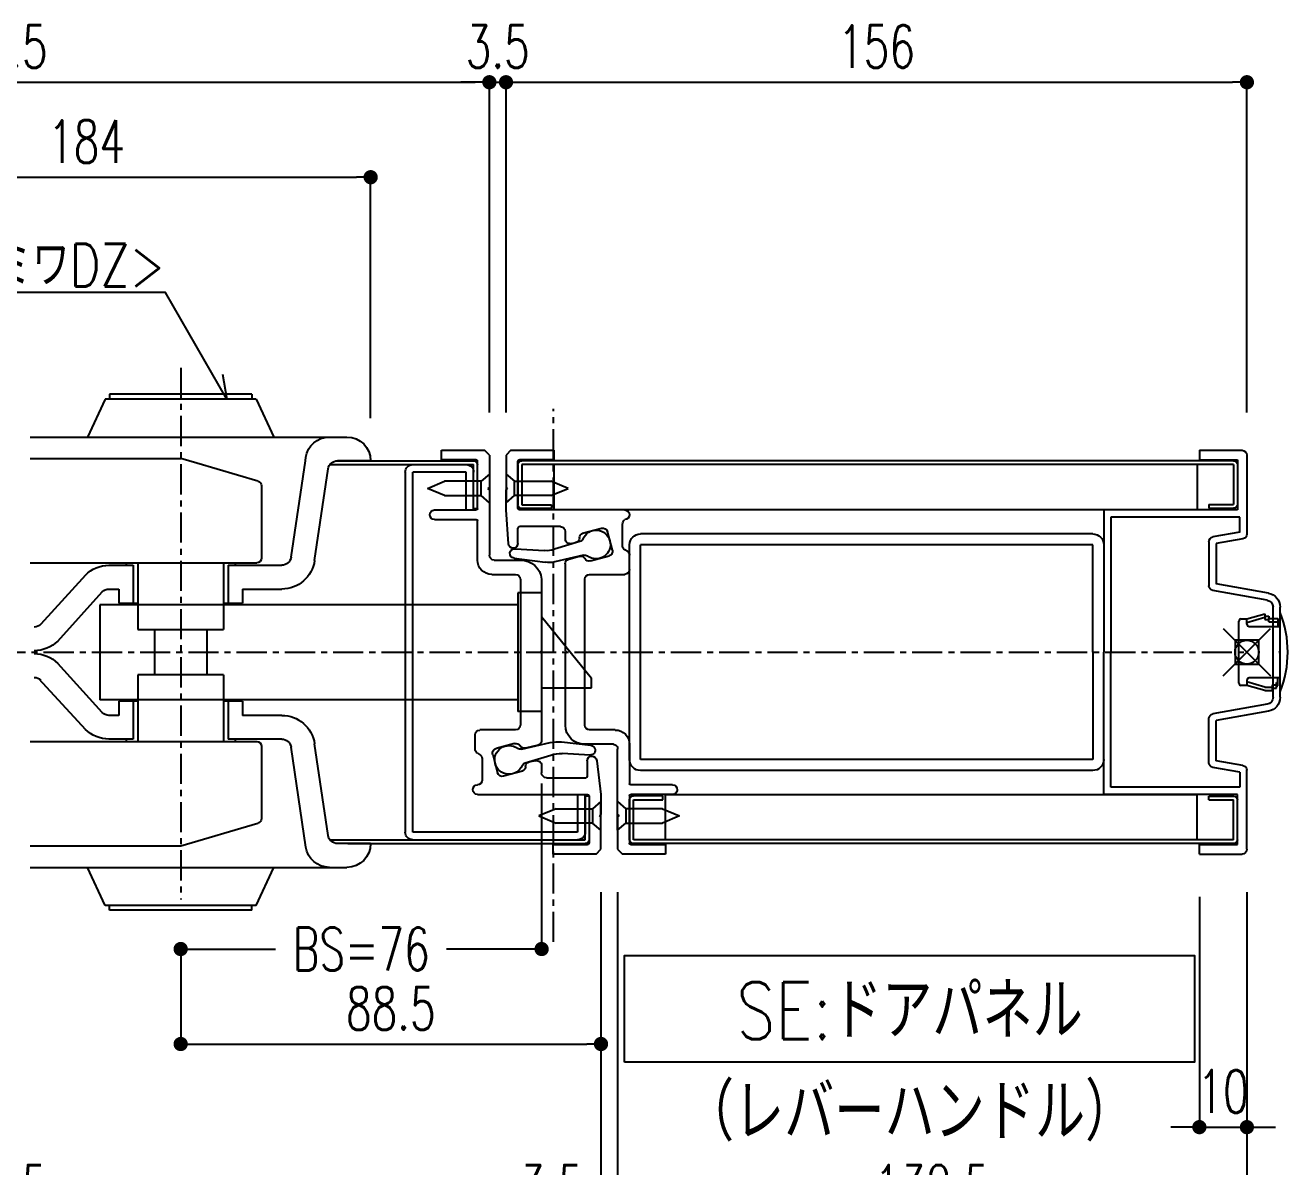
# Model space of a CAD drawing. Extents: x -275225 to 47266, y -41063 to 95295.
# Drawn here: x -224364.7 to -224098.9, y -22060 to -21819.6 of the extents above; entities that cross this region are included whole.
import ezdxf
from ezdxf.enums import TextEntityAlignment as Align

# ---------------------------------------------------------------- set-up
doc = ezdxf.new("R2010")
doc.units = 0
doc.header["$LTSCALE"] = 0.2
doc.header["$PDMODE"] = 99
doc.header["$PDSIZE"] = 5
doc.linetypes.add('CENTER', pattern=[50.8, 31.75, -6.35, 6.35, -6.35])
for name, color, linetype in [('_P18_製品', 4, 'Continuous'), ('_基準', 1, 'CENTER'), ('_文字', 3, 'Continuous'), ('_製品寸法', 9, 'Continuous'), ('樹脂', 6, 'Continuous')]:
    doc.layers.add(name, color=color, linetype=linetype)
doc.layers.add('_ポイント', color=1, linetype='Continuous', plot=False)
doc.styles.add('OKAMURA', font='SIMPLEX.shx', dxfattribs={"width": 0.7, "bigfont": 'BIGFONT.shx'})
doc.dimstyles.new('OKAMURA-003', dxfattribs={"dimscale": 3, "dimtxt": 3, "dimasz": 1, "dimexe": 0, "dimexo": 3, "dimgap": 1, "dimtad": 1, "dimdec": 3, "dimdsep": 46, "dimtxsty": 'OKAMURA', "dimblk1": 'DOT', "dimblk2": 'DOT', "dimsah": 1, "dimcen": 0, "dimclrd": 9, "dimclre": 9, "dimclrt": 3, "dimadec": 0, "dimazin": 0, "dimtfac": 1, "dimtdec": 3, "dimtix": 1, "dimtmove": 2, "dimatfit": 3, "dimldrblk": 'NONE', "dimfxl": 0, "dimtolj": 1, "dimarcsym": 0})

# ---------------------------------------------------------------- blocks, each defined once
blk = doc.blocks.new('_DOT')
at = {"color": 0, "linetype": 'ByBlock'}
blk.add_line((-0.5, 0), (-1, 0), dxfattribs=at)
at = {"color": 0, "linetype": 'ByBlock', "const_width": 0.5}
blk.add_lwpolyline([(-0.25, 0, 1), (0.25, 0, 1)], format="xyb", close=True, dxfattribs=at)
blk = doc.blocks.new('*D819')
at = {"layer": '_製品寸法', "color": 9, "lineweight": -2, "transparency": 16777216}
for p, q in [((547.999878, -50.495056), (547.999878, -100)), ((537.999878, -51.5), (537.999878, -100)), ((534.999878, -100), (531.999878, -100)), ((537.999878, -100), (547.999878, -100)), ((550.999878, -100), (553.999878, -100))]:
    blk.add_line(p, q, dxfattribs=at)
at = {"layer": 'Defpoints', "color": 0, "transparency": 16777216}
for p in [(537.999878, -42.5), (547.999878, -41.495056), (547.999878, -100)]:
    blk.add_point(p, dxfattribs=at)
at = {"layer": '_製品寸法', "color": 9, "lineweight": -2, "transparency": 16777216, "xscale": 3, "yscale": 3, "zscale": 3}
blk.add_blockref('_DOT', (537.999878, -100), dxfattribs=at)
at = {"layer": '_製品寸法', "color": 9, "lineweight": -2, "transparency": 16777216, "xscale": 3, "yscale": 3, "zscale": 3, "rotation": 180}
blk.add_blockref('_DOT', (547.999878, -100), dxfattribs=at)
at = {"layer": '_製品寸法', "color": 3, "transparency": 16777216, "insert": (542.999878, -92.5), "char_height": 9, "attachment_point": 5, "style": 'OKAMURA'}
blk.add_mtext('\\A1;10', dxfattribs=at)
blk = doc.blocks.new('_None')
blk = doc.blocks.new('*D822')
at = {"layer": '_製品寸法', "color": 9, "lineweight": -2, "transparency": 16777216}
for p, q in [((412, -50.5), (412, -82.5)), ((323.5, -61.05), (323.5, -82.5)), ((326.5, -82.5), (409, -82.5))]:
    blk.add_line(p, q, dxfattribs=at)
at = {"layer": 'Defpoints', "color": 0, "transparency": 16777216}
for p in [(412, -41.5), (323.5, -52.05), (412, -82.5)]:
    blk.add_point(p, dxfattribs=at)
at = {"layer": '_製品寸法', "color": 9, "lineweight": -2, "transparency": 16777216, "xscale": 3, "yscale": 3, "zscale": 3, "rotation": 180}
blk.add_blockref('_DOT', (323.5, -82.5), dxfattribs=at)
at = {"layer": '_製品寸法', "color": 9, "lineweight": -2, "transparency": 16777216, "xscale": 3, "yscale": 3, "zscale": 3}
blk.add_blockref('_DOT', (412, -82.5), dxfattribs=at)
at = {"layer": '_製品寸法', "color": 3, "transparency": 16777216, "insert": (367.75, -75), "char_height": 9, "attachment_point": 5, "style": 'OKAMURA'}
blk.add_mtext('\\A1;88.5', dxfattribs=at)
blk = doc.blocks.new('*D823')
at = {"layer": '_製品寸法', "color": 9, "lineweight": -2, "transparency": 16777216}
for p, q in [((399.5, -27.63), (399.5, -62.5)), ((323.5, -61.05), (323.5, -62.5)), ((326.5, -62.5), (343.5, -62.5)), ((396.5, -62.5), (379.5, -62.5))]:
    blk.add_line(p, q, dxfattribs=at)
at = {"layer": 'Defpoints', "color": 0, "transparency": 16777216}
for p in [(399.5, -18.63), (323.5, -52.05), (399.5, -62.5)]:
    blk.add_point(p, dxfattribs=at)
at = {"layer": '_製品寸法', "color": 9, "lineweight": -2, "transparency": 16777216, "xscale": 3, "yscale": 3, "zscale": 3, "rotation": 180}
blk.add_blockref('_DOT', (323.5, -62.5), dxfattribs=at)
at = {"layer": '_製品寸法', "color": 9, "lineweight": -2, "transparency": 16777216, "xscale": 3, "yscale": 3, "zscale": 3}
blk.add_blockref('_DOT', (399.5, -62.5), dxfattribs=at)
at = {"layer": '_製品寸法', "color": 3, "transparency": 16777216, "insert": (361.5, -62.5), "char_height": 9, "attachment_point": 5, "style": 'OKAMURA'}
blk.add_mtext('\\A1;BS=76', dxfattribs=at)
blk = doc.blocks.new('*D826')
at = {"layer": '_製品寸法', "color": 9, "lineweight": -2, "transparency": 16777216}
for p, q in [((158.999695, 50.49501), (158.999695, 120)), ((161.999695, 120), (385.499695, 120)), ((388.499695, 50.494534), (388.499695, 120))]:
    blk.add_line(p, q, dxfattribs=at)
at = {"layer": 'Defpoints', "color": 0, "transparency": 16777216}
for p in [(388.499695, 120), (158.999695, 41.49501), (388.499695, 41.494534)]:
    blk.add_point(p, dxfattribs=at)
at = {"layer": '_製品寸法', "color": 9, "lineweight": -2, "transparency": 16777216, "xscale": 3, "yscale": 3, "zscale": 3, "rotation": 180}
blk.add_blockref('_DOT', (158.999695, 120), dxfattribs=at)
at = {"layer": '_製品寸法', "color": 9, "lineweight": -2, "transparency": 16777216, "xscale": 3, "yscale": 3, "zscale": 3}
blk.add_blockref('_DOT', (388.499695, 120), dxfattribs=at)
at = {"layer": '_製品寸法', "color": 3, "transparency": 16777216, "insert": (273.749695, 127.5), "char_height": 9, "attachment_point": 5, "style": 'OKAMURA'}
blk.add_mtext('\\A1;PW-318.5', dxfattribs=at)
blk = doc.blocks.new('*D827')
at = {"layer": '_製品寸法', "color": 9, "lineweight": -2, "transparency": 16777216}
for p, q in [((385.499695, 120), (382.499695, 120)), ((388.499695, 50.494534), (388.499695, 120)), ((388.499695, 120), (391.999695, 120)), ((391.999695, 50.494534), (391.999695, 120)), ((394.999695, 120), (397.999695, 120))]:
    blk.add_line(p, q, dxfattribs=at)
at = {"layer": 'Defpoints', "color": 0, "transparency": 16777216}
for p in [(391.999695, 120), (388.499695, 41.494534), (391.999695, 41.494534)]:
    blk.add_point(p, dxfattribs=at)
at = {"layer": '_製品寸法', "color": 9, "lineweight": -2, "transparency": 16777216, "xscale": 3, "yscale": 3, "zscale": 3}
blk.add_blockref('_DOT', (388.499695, 120), dxfattribs=at)
at = {"layer": '_製品寸法', "color": 9, "lineweight": -2, "transparency": 16777216, "xscale": 3, "yscale": 3, "zscale": 3, "rotation": 180}
blk.add_blockref('_DOT', (391.999695, 120), dxfattribs=at)
at = {"layer": '_製品寸法', "color": 3, "transparency": 16777216, "insert": (390.249695, 127.5), "char_height": 9, "attachment_point": 5, "style": 'OKAMURA'}
blk.add_mtext('\\A1;3.5', dxfattribs=at)
blk = doc.blocks.new('*D830')
at = {"layer": '_製品寸法', "color": 9, "lineweight": -2, "transparency": 16777216}
for p, q in [((135.383728, -50.495072), (135.383728, -120)), ((411.999878, -50.495076), (411.999878, -120)), ((138.383728, -120), (408.999878, -120))]:
    blk.add_line(p, q, dxfattribs=at)
at = {"layer": 'Defpoints', "color": 0, "transparency": 16777216}
for p in [(135.383728, -41.495072), (411.999878, -41.495076), (411.999878, -120)]:
    blk.add_point(p, dxfattribs=at)
at = {"layer": '_製品寸法', "color": 9, "lineweight": -2, "transparency": 16777216, "xscale": 3, "yscale": 3, "zscale": 3, "rotation": 180}
blk.add_blockref('_DOT', (135.383728, -120), dxfattribs=at)
at = {"layer": '_製品寸法', "color": 9, "lineweight": -2, "transparency": 16777216, "xscale": 3, "yscale": 3, "zscale": 3}
blk.add_blockref('_DOT', (411.999878, -120), dxfattribs=at)
at = {"layer": '_製品寸法', "color": 3, "transparency": 16777216, "insert": (273.691803, -112.5), "char_height": 9, "attachment_point": 5, "style": 'OKAMURA'}
blk.add_mtext('\\A1;PW-271.5', dxfattribs=at)
blk = doc.blocks.new('*D831')
at = {"layer": '_製品寸法', "color": 9, "lineweight": -2, "transparency": 16777216}
for p, q in [((412, -50.5), (412, -120)), ((415.5, -50.5), (415.5, -120)), ((409, -120), (406, -120)), ((412, -120), (415.5, -120)), ((418.5, -120), (421.5, -120))]:
    blk.add_line(p, q, dxfattribs=at)
at = {"layer": 'Defpoints', "color": 0, "transparency": 16777216}
for p in [(412, -41.5), (415.5, -41.5), (415.5, -120)]:
    blk.add_point(p, dxfattribs=at)
at = {"layer": '_製品寸法', "color": 9, "lineweight": -2, "transparency": 16777216, "xscale": 3, "yscale": 3, "zscale": 3}
blk.add_blockref('_DOT', (412, -120), dxfattribs=at)
at = {"layer": '_製品寸法', "color": 9, "lineweight": -2, "transparency": 16777216, "xscale": 3, "yscale": 3, "zscale": 3, "rotation": 180}
blk.add_blockref('_DOT', (415.5, -120), dxfattribs=at)
at = {"layer": '_製品寸法', "color": 3, "transparency": 16777216, "insert": (401.6, -112.5), "char_height": 9, "attachment_point": 5, "style": 'OKAMURA'}
blk.add_mtext('\\A1;3.5', dxfattribs=at)
blk = doc.blocks.new('*D832')
at = {"layer": '_製品寸法', "color": 9, "lineweight": -2, "transparency": 16777216}
for p, q in [((415.499878, -50.495503), (415.499878, -120)), ((547.999878, -50.495056), (547.999878, -120)), ((418.499878, -120), (544.999878, -120))]:
    blk.add_line(p, q, dxfattribs=at)
at = {"layer": 'Defpoints', "color": 0, "transparency": 16777216}
for p in [(415.499878, -41.495503), (547.999878, -41.495056), (547.999878, -120)]:
    blk.add_point(p, dxfattribs=at)
at = {"layer": '_製品寸法', "color": 9, "lineweight": -2, "transparency": 16777216, "xscale": 3, "yscale": 3, "zscale": 3, "rotation": 180}
blk.add_blockref('_DOT', (415.499878, -120), dxfattribs=at)
at = {"layer": '_製品寸法', "color": 9, "lineweight": -2, "transparency": 16777216, "xscale": 3, "yscale": 3, "zscale": 3}
blk.add_blockref('_DOT', (547.999878, -120), dxfattribs=at)
at = {"layer": '_製品寸法', "color": 3, "transparency": 16777216, "insert": (481.749878, -112.5), "char_height": 9, "attachment_point": 5, "style": 'OKAMURA'}
blk.add_mtext('\\A1;132.5', dxfattribs=at)
blk = doc.blocks.new('*D833')
at = {"layer": '_製品寸法', "color": 9, "lineweight": -2, "transparency": 16777216}
for p, q in [((0, -50.495056), (0, -140)), ((547.999878, -50.495056), (547.999878, -140)), ((3, -140), (544.999878, -140))]:
    blk.add_line(p, q, dxfattribs=at)
at = {"layer": 'Defpoints', "color": 0, "transparency": 16777216}
for p in [(0, -41.495056), (547.999878, -41.495056), (547.999878, -140)]:
    blk.add_point(p, dxfattribs=at)
at = {"layer": '_製品寸法', "color": 9, "lineweight": -2, "transparency": 16777216, "xscale": 3, "yscale": 3, "zscale": 3, "rotation": 180}
blk.add_blockref('_DOT', (0, -140), dxfattribs=at)
at = {"layer": '_製品寸法', "color": 9, "lineweight": -2, "transparency": 16777216, "xscale": 3, "yscale": 3, "zscale": 3}
blk.add_blockref('_DOT', (547.999878, -140), dxfattribs=at)
at = {"layer": '_製品寸法', "color": 3, "transparency": 16777216, "insert": (273.999939, -132.5), "char_height": 9, "attachment_point": 5, "style": 'OKAMURA'}
blk.add_mtext('\\A1;PW', dxfattribs=at)
blk = doc.blocks.new('*D834')
at = {"layer": '_製品寸法', "color": 9, "lineweight": -2, "transparency": 16777216}
for p, q in [((392, 50.49), (392, 120)), ((395, 120), (545, 120)), ((548, 50.5), (548, 120))]:
    blk.add_line(p, q, dxfattribs=at)
at = {"layer": 'Defpoints', "color": 0, "transparency": 16777216}
for p in [(548, 120), (392, 41.49), (548, 41.5)]:
    blk.add_point(p, dxfattribs=at)
at = {"layer": '_製品寸法', "color": 9, "lineweight": -2, "transparency": 16777216, "xscale": 3, "yscale": 3, "zscale": 3, "rotation": 180}
blk.add_blockref('_DOT', (392, 120), dxfattribs=at)
at = {"layer": '_製品寸法', "color": 9, "lineweight": -2, "transparency": 16777216, "xscale": 3, "yscale": 3, "zscale": 3}
blk.add_blockref('_DOT', (548, 120), dxfattribs=at)
at = {"layer": '_製品寸法', "color": 3, "transparency": 16777216, "insert": (470, 127.5), "char_height": 9, "attachment_point": 5, "style": 'OKAMURA'}
blk.add_mtext('\\A1;156', dxfattribs=at)
blk = doc.blocks.new('*D835')
at = {"layer": '_製品寸法', "color": 9, "lineweight": -2, "transparency": 16777216}
for p, q in [((243.83, 49.3), (243.83, 100)), ((246.83, 100), (360.5, 100)), ((363.5, 49.3), (363.5, 100))]:
    blk.add_line(p, q, dxfattribs=at)
at = {"layer": 'Defpoints', "color": 0, "transparency": 16777216}
for p in [(363.5, 100), (243.83, 40.3), (363.5, 40.3)]:
    blk.add_point(p, dxfattribs=at)
at = {"layer": '_製品寸法', "color": 9, "lineweight": -2, "transparency": 16777216, "xscale": 3, "yscale": 3, "zscale": 3, "rotation": 180}
blk.add_blockref('_DOT', (243.83, 100), dxfattribs=at)
at = {"layer": '_製品寸法', "color": 9, "lineweight": -2, "transparency": 16777216, "xscale": 3, "yscale": 3, "zscale": 3}
blk.add_blockref('_DOT', (363.5, 100), dxfattribs=at)
at = {"layer": '_製品寸法', "color": 3, "transparency": 16777216, "insert": (303.67, 107.5), "char_height": 9, "attachment_point": 5, "style": 'OKAMURA'}
blk.add_mtext('\\A1;184', dxfattribs=at)
blk = doc.blocks.new('樹脂')
at = {"layer": '_P18_製品', "color": 0, "linetype": 'ByBlock'}
for p, q in [((-7, 7), (-3.2, 8.09)), ((-3.2, 8.09), (-3.2, 7.59)), ((0, -8.35), (0, 8.35)), ((-8.7, -6.5), (-8.7, 6.5)), ((-8.2, 7), (-7, 7)), ((-7, 6.27), (-3.2, 7.36)), ((-7, 6.27), (-7, 7)), ((-7, 5.91), (-7, 6.27)), ((-6.5, 5.41), (0, 5.41)), ((-3.2, 7.59), (-2.4, 7.59)), ((-3.2, 7.59), (-3.2, 6.86)), ((-3.2, 6.86), (-2.4, 6.86)), ((-2.4, 7.59), (-2.4, 7.09)), ((-2.4, 7.09), (-0.5, 7.09)), ((-2.4, 6.36), (-2.4, 7.09)), ((-2.4, 6.36), (-0.5, 6.36)), ((-0.5, 7.09), (-0.5, 5.41)), ((-7, -7), (-8.2, -7)), ((-7, -5.91), (-7, -6.27)), ((-7, -6.27), (-7, -7)), ((-3.2, -7.36), (-7, -6.27)), ((-3.2, -8.09), (-7, -7)), ((0, -5.41), (-6.5, -5.41)), ((-3.2, -7.36), (-1.6, -7.36)), ((-1.6, -7.59), (-1.6, -6.86)), ((-1.6, -6.86), (-0.8, -6.86)), ((-1.6, -7.59), (-0.8, -7.59)), ((-1.6, -8.09), (-1.6, -7.59)), ((-0.8, -7.09), (-0.8, -6.36)), ((-0.8, -6.36), (-0.5, -6.36)), ((-0.8, -7.09), (-0.5, -7.09)), ((-0.8, -7.59), (-0.8, -7.09)), ((-0.5, -7.09), (-0.5, -5.41)), ((-3.2, -8.09), (-1.6, -8.09))]:
    blk.add_line(p, q, dxfattribs=at)
for centre, radius, start, end in [((-20.99, 0), 22.59, 338.3053, 21.6947), ((-8.2, 6.5), 0.5, 90, 180), ((-6.5, 5.91), 0.5, 180, 270), ((-8.2, -6.5), 0.5, 180, 270), ((-6.5, -5.91), 0.5, 90, 180)]:
    blk.add_arc(centre, radius, start, end, dxfattribs=at)
blk = doc.blocks.new('A$C50CE285F')
at = {"layer": '_P18_製品'}
for p, q in [((307.62, 53.3), (303.86, 45.3)), ((339.37, 53.3), (307.62, 53.3)), ((338.5, 54.3), (308.5, 54.3)), ((308.5, 54.3), (308.5, 53.3)), ((338.5, 54.3), (338.5, 53.3)), ((339.37, 53.3), (343.14, 45.3)), ((291.82, 45.3), (358.5, 45.3)), ((291.82, 40.8), (323.5, 40.8)), ((323.5, 40.8), (339.78, 36.01)), ((349.87, 41.03), (346.75, 20.01)), ((363.5, 40.3), (356.54, 40.3)), ((358.69, 40.3), (408.68, 40.3)), ((410.99, 42.5), (401.95, 42.5)), ((401.95, 42.5), (401.95, 40.49)), ((401.95, 40.49), (409.19, 40.49)), ((409.49, 30.25), (409.49, 40.2)), ((410.99, 42.5), (412, 41.5)), ((412, 41.5), (412, 34.77)), ((415.5, 41.5), (416.5, 42.5)), ((415.5, 34.77), (415.5, 41.5)), ((425.55, 42.5), (416.5, 42.5)), ((418.01, 30.25), (418.01, 40.2)), ((418.31, 40.49), (425.55, 40.49)), ((545.18, 40.3), (418.82, 40.3)), ((425.55, 40.49), (425.55, 42.5)), ((538, 42.5), (547, 42.5)), ((538, 42.5), (538, 40.5)), ((538, 40.5), (546, 40.5)), ((546, 40.5), (546, 29.95)), ((548, 41.5), (548, 24.84)), ((354.56, 38.59), (351.7, 19.27)), ((354.94, 39.5), (408.68, 39.5)), ((370.8, -37.89), (370.8, 37.89)), ((372.4, 37.89), (372.4, -37.89)), ((407.08, 37.89), (372.4, 37.89)), ((407.08, 29.95), (407.08, 37.89)), ((408.68, 39.5), (408.68, 30.25)), ((408.68, 29.95), (408.68, 37.89)), ((409.49, 30.25), (409.49, 39.5)), ((412, 37.49), (412, 31.46)), ((415.5, 37.49), (415.5, 31.46)), ((418.01, 39.5), (418.01, 31.06)), ((545.2, 39.5), (418.82, 39.5)), ((418.82, 39.5), (418.82, 31.06)), ((425.55, 39.5), (425.55, 29.95)), ((537.5, 39.5), (537.5, 29.95)), ((545.2, 39.5), (545.2, 31.1)), ((340.5, 19.8), (340.5, 35.05)), ((412, 34.77), (411.7, 34.47)), ((415.5, 34.77), (415.8, 34.47)), ((412, 34.17), (411.7, 34.47)), ((412, 29.95), (412, 34.17)), ((415.5, 34.17), (415.8, 34.47)), ((415.5, 34.17), (415.5, 20.4)), ((386, 29.95), (409.19, 29.95)), ((408.68, 30.25), (409.49, 30.25)), ((411.1, 22.84), (412, 29.95)), ((427.06, 29.95), (418.31, 29.95)), ((418.82, 31.06), (425.05, 31.06)), ((425.05, 30.25), (418.82, 30.25)), ((425.05, 31.06), (425.05, 30.25)), ((425.55, 29.95), (537.5, 29.95)), ((517.85, 29.95), (517.85, 0)), ((545.99, 29.95), (517.85, 29.95)), ((540, 31.1), (545.2, 31.1)), ((540, 31.1), (540, 30.3)), ((540, 30.3), (545.19, 30.3)), ((385.97, 27.94), (386, 27.94)), ((386.98, 22.41), (386.98, 26.93)), ((418.01, 19.4), (418.01, 27.64)), ((427.06, 27.94), (418.31, 27.94)), ((519.36, 28.44), (519.36, 0)), ((546.49, 28.44), (519.36, 28.44)), ((546.49, 25.26), (546.49, 28.44)), ((389.2, 21.51), (390.24, 25.4)), ((395.5, 25.03), (391.47, 26.11)), ((399.5, 23.83), (399.5, 25.43)), ((400.5, 26.43), (408.78, 26.43)), ((409.09, 22.91), (409.09, 26.13)), ((515.54, 24.92), (420.32, 24.92)), ((546.49, 25.26), (540.83, 24.26)), ((372.4, 23.92), (372.4, -16.08)), ((386, 21.29), (386.45, 21.53)), ((396.03, 23.31), (401.44, 21.65)), ((398.24, 22.86), (396.76, 23.13)), ((409.69, 21.66), (403.8, 21.36)), ((418.01, 22.61), (418.01, -22.61)), ((420.32, 22.61), (420.32, -22.61)), ((515.54, 22.61), (420.32, 22.61)), ((515.54, 0), (515.54, 22.61)), ((540, 23.27), (540, 13.96)), ((547.17, 23.85), (541.5, 22.85)), ((541.5, 22.85), (541.5, 14.38)), ((291.82, 18.8), (339.5, 18.8)), ((312, 18.3), (312, 18.8)), ((314.5, 4.8), (314.5, 18.8)), ((332.5, 4.8), (332.5, 18.8)), ((335, 18.3), (335, 18.8)), ((385.47, 17.39), (385.47, 20.4)), ((393.82, 19.23), (389.91, 20.28)), ((395.26, 20.42), (401.29, 19.03)), ((398.76, 19.6), (396.09, 20.19)), ((399.5, 0.3), (399.5, 18.63)), ((409.87, 19.66), (403.66, 18.91)), ((414.61, 19.4), (408.58, 19.4)), ((293.56, 5.51), (303.45, 16.25)), ((313.5, 18.3), (308.4, 18.3)), ((313.5, 10.3), (313.5, 18.3)), ((333.5, 10.3), (333.5, 18.3)), ((344.77, 18.3), (333.5, 18.3)), ((394.01, 16.38), (386.48, 16.38)), ((415, 16.38), (409.59, 16.38)), ((310.5, 13.3), (308.4, 13.3)), ((310.5, 10.3), (310.5, 13.3)), ((344.77, 13.3), (336.5, 13.3)), ((336.5, 10.3), (336.5, 13.3)), ((395.02, -15.38), (395.02, 15.38)), ((404.5, 15.38), (404.5, 0.3)), ((408.58, 15.38), (408.58, -15.38)), ((552.52, 12.44), (541.5, 14.38)), ((306.98, 12.71), (297.62, 2.35)), ((394.5, -12.5), (394.5, 12.5)), ((399.5, 12.5), (394.5, 12.5)), ((399.5, -12.5), (399.5, 12.5)), ((552.26, 10.96), (540.83, 12.98)), ((394.5, 10), (306.5, 10)), ((306.5, -10), (306.5, 10)), ((314.5, 10.3), (310.5, 10.3)), ((336.5, 10.3), (332.5, 10.3)), ((553.5, 9.48), (553.5, -9.48)), ((555, 9.48), (555, 0.3)), ((399.5, 7.5), (409.98, 7.5)), ((399.5, -7.5), (409.98, 5.5)), ((409.98, 7.5), (409.98, 5.5)), ((332.5, 4.8), (314.5, 4.8)), ((318, -4.5), (318, 4.5)), ((329, -4.5), (329, 4.5)), ((399.5, 0.3), (399.2, 0)), ((399.5, 0.3), (399.2, 0)), ((399.5, -0.3), (399.2, 0)), ((404.5, 0.3), (404.8, 0)), ((515.54, 0), (515.54, -22.61)), ((517.85, -30), (517.85, 0)), ((519.36, -28.44), (519.36, 0)), ((554.7, 0), (555, 0.3)), ((555, -0.3), (554.7, 0)), ((297.62, -2.35), (306.98, -12.71)), ((399.5, -0.3), (399.2, 0)), ((399.5, -15.38), (399.5, -0.3)), ((399.5, -11.3), (399.5, -0.6)), ((404.5, -0.3), (404.8, 0)), ((404.5, -0.3), (404.5, -18.63)), ((555, -0.3), (555, -9.48)), ((314.5, -18.8), (314.5, -4.8)), ((314.5, -4.8), (332.5, -4.8)), ((332.5, -18.8), (332.5, -4.8)), ((303.45, -16.25), (294.08, -5.88)), ((394.5, -10), (306.5, -10)), ((310.5, -13.3), (310.5, -10.3)), ((310.5, -10.3), (314.5, -10.3)), ((313.5, -18.3), (313.5, -10.3)), ((332.5, -10.3), (336.5, -10.3)), ((333.5, -18.3), (333.5, -10.3)), ((336.5, -13.3), (336.5, -10.3)), ((399.5, -12.5), (394.5, -12.5)), ((552.26, -10.96), (540.83, -12.98)), ((552.52, -12.44), (541.5, -14.38)), ((308.4, -13.3), (310.5, -13.3)), ((336.5, -13.3), (344.77, -13.3)), ((540, -23.27), (540, -13.96)), ((541.5, -22.85), (541.5, -14.38)), ((308.4, -18.3), (313.5, -18.3)), ((312, -18.8), (312, -18.3)), ((333.5, -18.3), (344.77, -18.3)), ((335, -18.8), (335, -18.3)), ((389, -16.38), (394.01, -16.38)), ((409.59, -16.38), (417.01, -16.38)), ((418.01, -17.39), (418.01, -20.4)), ((291.82, -18.8), (339.5, -18.8)), ((340.5, -35.05), (340.5, -19.8)), ((346.75, -20.01), (349.76, -40.3)), ((351.7, -19.27), (354.56, -38.59)), ((385.99, -19.4), (385.99, -27.64)), ((388.5, -34.17), (388.5, -20.4)), ((389.5, -19.4), (395.02, -19.4)), ((393.7, -19.78), (400.23, -18.92)), ((408.34, -20.42), (402.26, -19.04)), ((405.24, -19.6), (407.5, -20.19)), ((409.77, -19.23), (413.69, -20.28)), ((392.5, -22.84), (392, -29.95)), ((393.91, -21.78), (400.11, -21.38)), ((394.51, -22.91), (394.51, -26.13)), ((407.56, -23.31), (402.19, -21.67)), ((404.5, -23.83), (404.5, -25.43)), ((405.76, -22.86), (406.84, -23.13)), ((414.4, -21.51), (413.36, -25.39)), ((416.5, -22.41), (416.5, -26.93)), ((417.48, -21.29), (417.04, -21.52)), ((515.54, -22.61), (420.32, -22.61)), ((547.17, -23.85), (541.5, -22.85)), ((403.49, -26.43), (394.81, -26.43)), ((408.1, -25.03), (412.13, -26.11)), ((515.54, -24.92), (420.32, -24.92)), ((546.49, -25.26), (540.83, -24.26)), ((546.49, -25.26), (546.49, -28.44)), ((548, -41.5), (548, -24.84)), ((376.94, -27.94), (385.69, -27.94)), ((546.49, -28.44), (519.36, -28.44)), ((376.94, -29.95), (385.69, -29.95)), ((383.58, -29.95), (383.58, -37.89)), ((385.18, -29.95), (385.18, -37.89)), ((385.18, -30.25), (385.18, -39.5)), ((385.18, -30.25), (385.99, -30.25)), ((385.99, -30.25), (385.99, -40.2)), ((385.99, -30.25), (385.99, -39.5)), ((388.5, -37.49), (388.5, -31.46)), ((392, -29.95), (392, -34.17)), ((392, -37.49), (392, -31.46)), ((394.51, -30.25), (394.51, -40.2)), ((394.51, -39.5), (394.51, -31.05)), ((416.99, -29.95), (394.81, -29.95)), ((401.55, -30.25), (395.32, -30.25)), ((395.32, -31.05), (401.55, -31.05)), ((395.32, -39.5), (395.32, -31.05)), ((401.55, -31.05), (401.55, -30.25)), ((537.5, -30), (402.05, -30)), ((402.05, -39.5), (402.05, -30)), ((546, -30), (517.85, -30)), ((537.5, -39.5), (537.5, -30)), ((540, -30.3), (545.19, -30.3)), ((540, -31.1), (540, -30.3)), ((540, -31.1), (545.2, -31.1)), ((545.2, -39.5), (545.2, -31.1)), ((546, -40.5), (546, -30)), ((388.5, -34.17), (388.2, -34.47)), ((388.5, -34.77), (388.2, -34.47)), ((392, -34.17), (392.3, -34.47)), ((392, -34.77), (392.3, -34.47)), ((339.78, -36.01), (326.9, -39.8)), ((388.5, -41.49), (388.5, -34.77)), ((392, -41.49), (392, -34.77)), ((326.9, -39.8), (323.5, -40.8)), ((354.94, -39.5), (385.18, -39.5)), ((383.58, -37.89), (372.4, -37.89)), ((545.2, -39.5), (395.32, -39.5)), ((291.82, -40.8), (323.5, -40.8)), ((349.76, -40.3), (349.87, -41.03)), ((356.16, -40.3), (385.18, -40.3)), ((363.5, -40.3), (356.54, -40.3)), ((385.69, -40.49), (378.45, -40.49)), ((378.45, -40.49), (378.45, -42.5)), ((378.45, -42.5), (387.49, -42.5)), ((388.5, -41.5), (387.49, -42.5)), ((393, -42.5), (392, -41.49)), ((393, -42.5), (402.05, -42.5)), ((402.05, -40.49), (394.81, -40.49)), ((545.18, -40.3), (395.32, -40.3)), ((402.05, -42.5), (402.05, -40.49)), ((538, -40.5), (546, -40.5)), ((538, -42.5), (538, -40.5)), ((538, -42.5), (547, -42.5)), ((291.82, -45.3), (358.5, -45.3)), ((307.62, -53.3), (303.86, -45.3)), ((339.37, -53.3), (343.14, -45.3)), ((339.37, -53.3), (307.62, -53.3)), ((308.5, -54.3), (308.5, -53.3)), ((338.5, -54.3), (308.5, -54.3)), ((338.5, -54.3), (338.5, -53.3))]:
    blk.add_line(p, q, dxfattribs=at)
at = {"layer": '_P18_製品', "color": 6}
for p, q in [((412, 37.49), (410.24, 35.98)), ((415.5, 37.49), (417.26, 35.98)), ((398.94, 34.47), (402.57, 35.98)), ((410.24, 35.98), (402.57, 35.98)), ((410.24, 32.96), (410.24, 35.98)), ((417.26, 35.98), (424.92, 35.98)), ((417.26, 32.96), (417.26, 35.98)), ((428.56, 34.47), (424.92, 35.98)), ((402.57, 32.96), (398.94, 34.47)), ((402.57, 32.96), (410.24, 32.96)), ((412, 31.46), (410.24, 32.96)), ((415.5, 31.46), (417.26, 32.96)), ((424.92, 32.96), (417.26, 32.96)), ((424.92, 32.96), (428.56, 34.47)), ((388.5, -31.46), (386.74, -32.96)), ((392, -31.46), (393.76, -32.96)), ((379.07, -32.96), (375.44, -34.47)), ((375.44, -34.47), (379.07, -35.98)), ((379.07, -32.96), (386.74, -32.96)), ((386.74, -32.96), (386.74, -35.98)), ((401.42, -32.96), (393.76, -32.96)), ((393.76, -32.96), (393.76, -35.98)), ((401.42, -32.96), (405.06, -34.47)), ((405.06, -34.47), (401.42, -35.98)), ((386.74, -35.98), (379.07, -35.98)), ((388.5, -37.49), (386.74, -35.98)), ((392, -37.49), (393.76, -35.98)), ((393.76, -35.98), (401.42, -35.98))]:
    blk.add_line(p, q, dxfattribs=at)
at = {"layer": '_P18_製品'}
for centre, radius, start, end in [((354.81, 40.3), 5, 90, 171.573), ((358.5, 40.3), 5, 0, 90), ((356.54, 38.3), 2, 90, 171.5731), ((408.68, 39.5), 0.804, 0, 90), ((409.2, 40.2), 0.292, 0.3188, 91.7971), ((418.3, 40.2), 0.292, 88.2029, 179.6812), ((418.82, 39.5), 0.804, 90, 180), ((545.2, 39.5), 0.8, 0, 90), ((547, 41.5), 1, 0, 90), ((372.4, 37.89), 1.61, 90, 180), ((407.08, 37.89), 1.61, 0, 90), ((339.5, 35.05), 1, 0, 73.6093), ((386, 28.94), 1, 90, 180), ((409.19, 30.25), 0.301, 270, 0), ((418.82, 31.06), 0.804, 180, 270), ((418.31, 30.25), 0.301, 180, 270), ((427.06, 28.95), 1, 359.9652, 90.0839), ((545.2, 31.1), 0.8, 270, 0), ((386, 28.94), 1, 180, 270), ((385.97, 26.93), 1, 0, 90), ((418.31, 27.64), 0.301, 90, 180), ((427.06, 28.95), 1, 270, 0), ((392.63, 22.67), 3.01, 23.4075, 306.5925), ((391.21, 25.14), 1.01, 74.9925, 164.9914), ((395.12, 24.09), 1.01, 359.4646, 74.989), ((397.13, 24.07), 1.01, 179.4682, 254.9942), ((400.5, 25.43), 1, 90, 180), ((408.78, 26.13), 0.301, 0, 90), ((420.32, 22.61), 2.31, 90, 180), ((515.54, 22.61), 2.31, 0, 90), ((541, 23.27), 1, 100, 180), ((547, 24.84), 1, 280, 0), ((386.48, 20.4), 1, 118.0761, 180), ((385.97, 22.41), 1, 298.0639, 0), ((390.17, 21.25), 1.01, 164.9937, 254.9942), ((396.32, 24.27), 1, 203.4068, 253.3539), ((398.49, 23.83), 1, 254.9997, 0), ((403.44, 28.03), 6.68, 252.5601, 273.0746), ((410.09, 22.91), 1.01, 180.0453, 356.0455), ((409.78, 20.66), 1, 275, 95.0017), ((339.5, 19.8), 1, 270, 0), ((344.77, 20.3), 2, 270, 351.5731), ((344.78, 20.3), 7, 269.9926, 351.5709), ((394.08, 20.2), 1.01, 255.0164, 330.5406), ((395.03, 19.45), 1, 76.647, 126.5925), ((395.83, 19.22), 1, 74.9881, 150.5105), ((398.49, 18.63), 1.01, 359.9903, 74.9906), ((402.83, 25.53), 6.68, 256.6637, 277.1819), ((408.57, 15.33), 4.07, 89.8731, 179.2499), ((414.59, 20.31), 0.912, 271.1191, 5.8575), ((415, 19.4), 3.01, 270, 0), ((308.4, 11.3), 7, 90.0082, 135.0083), ((386.48, 17.39), 1, 180, 270), ((394.01, 15.38), 1, 0, 90), ((409.59, 15.38), 1, 90, 180), ((308.4, 11.3), 2, 90, 135.0009), ((541, 13.96), 1, 180, 260), ((552, 9.48), 1.5, 0, 80), ((552, 9.48), 3, 0, 80), ((292.67, 7.3), 2, 270, 314.9997), ((292.67, 7.3), 7, 270, 314.9999), ((292.67, -7.3), 7, 45.0058, 90.0057), ((292.67, -7.3), 2, 45.0003, 90), ((552, -9.48), 1.5, 280, 0), ((552, -9.48), 3, 280, 0), ((308.4, -11.3), 2, 224.9798, 269.9799), ((541, -13.96), 1, 100, 180), ((344.78, -20.3), 7, 8.4297, 90.0074), ((394.01, -15.38), 1, 270, 0), ((395.08, -14.96), 4.44, 269.1643, 354.6018), ((409.59, -15.38), 1, 180, 270), ((308.4, -11.3), 7, 224.9999, 270), ((344.77, -20.3), 2, 8.4217, 90), ((389, -19.4), 3.01, 90, 180), ((417.01, -17.39), 1, 0, 90), ((339.5, -19.8), 1, 0, 90), ((389.5, -20.4), 1, 90, 180), ((393.81, -20.78), 1, 96.0033, 276.0016), ((401.01, -23.32), 4.47, 73.6751, 100.0384), ((405.5, -18.63), 1.01, 179.9866, 254.987), ((407.76, -19.21), 1, 254.9899, 330.5123), ((410.97, -22.67), 3.01, 203.4071, 126.5925), ((408.57, -19.45), 1, 256.6453, 306.5925), ((409.51, -20.2), 1.01, 75.016, 150.5395), ((413.43, -21.25), 1.01, 344.9938, 74.996), ((417.01, -20.4), 1, 298.074, 0), ((393.51, -22.91), 1.01, 0.044, 176.0439), ((400.51, -26.11), 4.75, 69.2916, 94.8464), ((405.5, -23.83), 1, 75.0015, 180), ((406.46, -24.07), 1.01, 359.4718, 74.9942), ((407.28, -24.27), 1, 23.4078, 73.3557), ((417.51, -22.41), 1, 118.0624, 180), ((420.32, -22.61), 2.31, 180, 270), ((515.54, -22.61), 2.31, 270, 0), ((541, -23.27), 1, 180, 260), ((547, -24.84), 1, 0, 80), ((394.81, -26.13), 0.301, 180, 270), ((403.49, -25.43), 1, 270, 0), ((408.47, -24.09), 1.01, 179.4669, 254.9889), ((412.39, -25.13), 1.01, 254.9962, 344.9927), ((376.94, -28.94), 1, 90, 180), ((376.94, -28.94), 1, 180, 270), ((385.69, -27.64), 0.301, 270, 0), ((419.31, -26.19), 2.9, 194.8856, 217.0982), ((416.99, -28.94), 1, 0, 90), ((416.99, -28.94), 1, 270, 0), ((385.69, -30.25), 0.301, 0, 90), ((394.81, -30.25), 0.301, 90, 180), ((395.32, -31.05), 0.804, 90, 180), ((545.2, -31.1), 0.8, 0, 90), ((339.5, -35.05), 1, 286.3865, 0), ((356.54, -38.3), 2, 188.4257, 270), ((372.4, -37.89), 1.61, 180, 270), ((383.58, -37.89), 1.61, 270, 0), ((385.18, -39.5), 0.804, 270, 0), ((395.32, -39.5), 0.804, 180, 270), ((545.2, -39.5), 0.8, 270, 0), ((354.81, -40.3), 5, 188.4299, 270), ((358.5, -40.3), 5, 270, 0), ((385.69, -40.2), 0.292, 268.2307, 359.6863), ((394.8, -40.2), 0.292, 180.3137, 271.7693), ((547, -41.5), 1, 270, 0)]:
    blk.add_arc(centre, radius, start, end, dxfattribs=at)
at = {"layer": '_ポイント'}
blk.add_point((548, 0), dxfattribs=at)
at = {"layer": '_基準'}
for p, q in [((402, 60.99), (402, -51.25)), ((323.5, -59.89), (323.5, 52.05)), ((0, 0), (548, 0))]:
    blk.add_line(p, q, dxfattribs=at)
at = {"layer": '樹脂', "xscale": -1, "rotation": 180}
blk.add_blockref('樹脂', (555, 0), dxfattribs=at)
blk = doc.blocks.new('*U817')
at = {"layer": '_ポイント'}
blk.add_point((547.9999, 0), dxfattribs=at)
at = {"layer": '_文字', "color": 9}
blk.add_lwpolyline([(332.3255, 58.5401), (333.2495, 53.3), (320.307, 75.7171), (253.1872, 75.7171)], dxfattribs=at)
at = {"layer": '_文字'}
blk.add_lwpolyline([(416.9725, -86.3266), (416.9725, -63.8266), (536.9725, -63.8266), (536.9725, -86.3266)], close=True, dxfattribs=at)
at = {"layer": '_P18_製品', "xscale": -1, "rotation": 180}
blk.add_blockref('A$C50CE285F', (0, 0), dxfattribs=at)
at = {"layer": '_文字', "style": 'OKAMURA', "width": 0.8}
blk.add_text('本締錠<ミワDZ>', height=9, dxfattribs=at).set_placement((253.1298, 77.0116))
for s, p in [('SE:ドアパネル', (476.9725, -75.0766)), ('（レバーハンドル）', (476.9725, -96.1924))]:
    blk.add_text(s, height=12, dxfattribs=at).set_placement(p, align=Align.MIDDLE)
at = {"layer": '_製品寸法'}
for base, p1, p2, text, picture, middle in [((388.4997, 120), (158.9997, 41.495), (388.4997, 41.4945), 'PW-318.5', '*D826', (273.7497, 127.5)), ((547.9999, 120), (391.9997, 41.4945), (547.9999, 41.495), '156', '*D834', (469.9998, 127.5)), ((363.5011, 100), (243.8331, 40.3001), (363.5011, 40.3001), '184', '*D835', (303.6671, 107.5)), ((547.9999, -140), (0, -41.4951), (547.9999, -41.4951), 'PW', '*D833', (273.9999, -132.5)), ((411.9999, -120), (135.3837, -41.4951), (411.9999, -41.4951), 'PW-271.5', '*D830', (273.6918, -112.5)), ((547.9999, -120), (415.4999, -41.4955), (547.9999, -41.4951), '132.5', '*D832', (481.7499, -112.5))]:
    dim = blk.add_linear_dim(base=base, p1=p1, p2=p2, text=text, dimstyle='OKAMURA-003', dxfattribs=at)
    dim.commit()
    dim.dimension.update_dxf_attribs({"geometry": picture, "text_midpoint": middle})
for base, p1, p2, picture, middle in [((391.9997, 120), (388.4997, 41.4945), (391.9997, 41.4945), '*D827', (390.2497, 127.5)), ((411.9999, -82.5), (323.4999, -52.0549), (411.9999, -41.4951), '*D822', (367.7499, -75)), ((547.9999, -100), (537.9999, -42.5), (547.9999, -41.4951), '*D819', (542.9999, -92.5))]:
    dim = blk.add_linear_dim(base=base, p1=p1, p2=p2, dimstyle='OKAMURA-003', dxfattribs=at)
    dim.commit()
    dim.dimension.update_dxf_attribs({"geometry": picture, "text_midpoint": middle})
dim = blk.add_linear_dim(base=(399.5, -62.5), p1=(323.4999, -52.0549), p2=(399.5, -18.626), text='BS=<>', dimstyle='OKAMURA-003', dxfattribs=at)
dim.commit()
dim.dimension.update_dxf_attribs({"geometry": '*D823', "text_midpoint": (361.5, -62.5), "dimtype": 160})
dim = blk.add_linear_dim(base=(415.4999, -120), p1=(411.9999, -41.4951), p2=(415.4999, -41.4955), dimstyle='OKAMURA-003', dxfattribs=at)
dim.commit()
dim.dimension.update_dxf_attribs({"geometry": '*D831', "text_midpoint": (401.5952, -112.5), "dimtype": 160})

msp = doc.modelspace()

# ---------------------------------------------------------------- block references
msp.add_blockref('*U817', (-224655.49, -21951.62))

doc.saveas('drawing.dxf')
